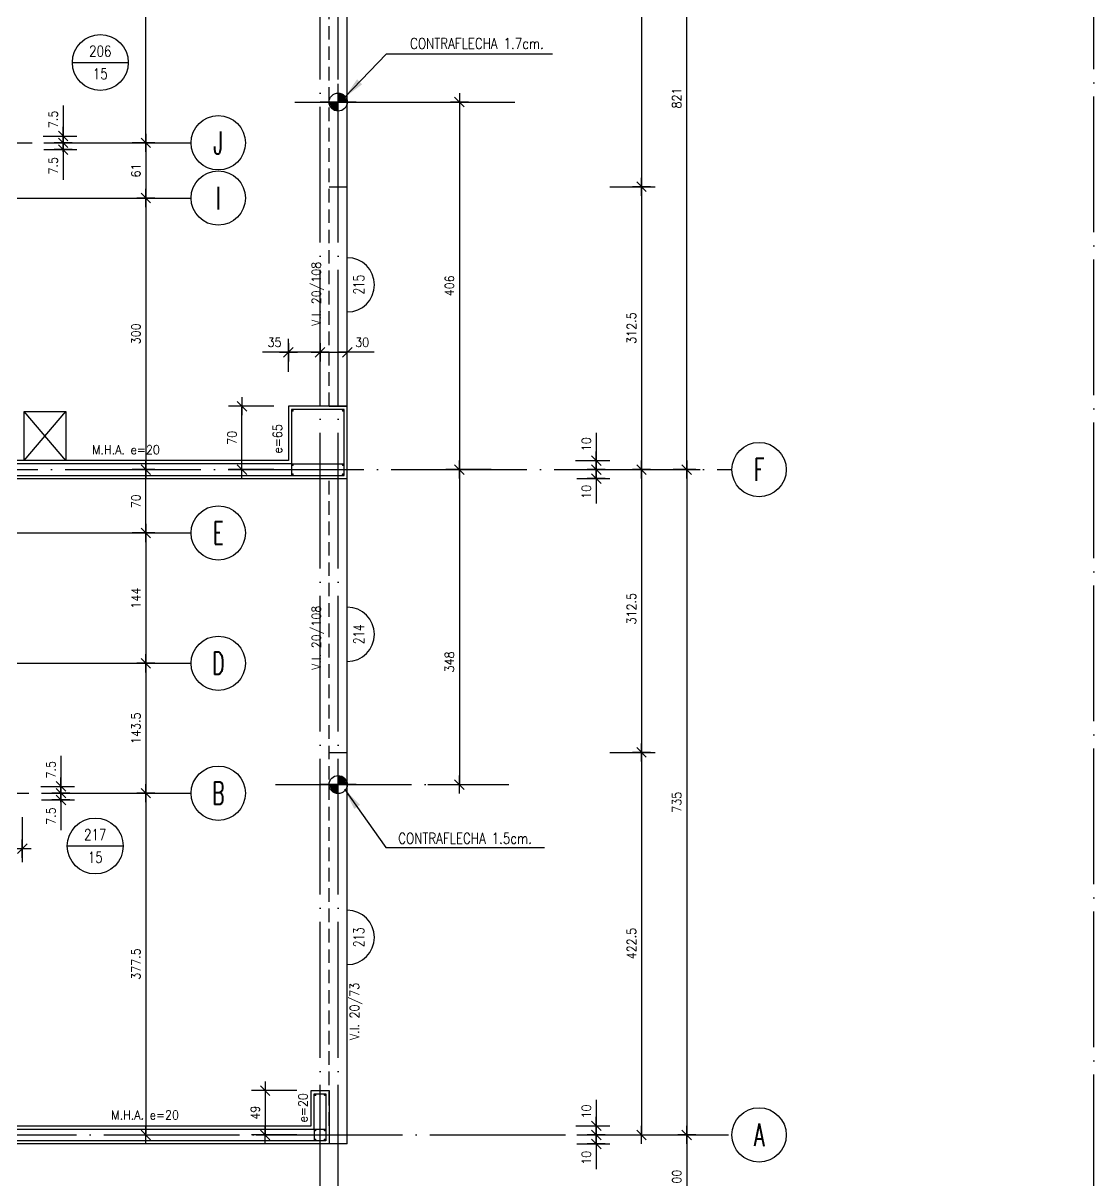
# Model space of a CAD drawing. Extents: x 2771 to 11885, y 4059 to 11529.
# Drawn here: x 6859 to 8042, y 4813 to 6091 of the extents above; entities that cross this region are included whole.
import ezdxf
from ezdxf.enums import TextEntityAlignment as Align

# ---------------------------------------------------------------- set-up
doc = ezdxf.new("R2010")
doc.units = 0
doc.header["$LTSCALE"] = 60
doc.header["$PDMODE"] = 1
doc.linetypes.add('EJES', pattern=[3, 2.5, -0.25, 0, -0.25])
doc.linetypes.add('HIDDEN', pattern=[0.375, 0.25, -0.125])
doc.layers.get('0').update_dxf_attribs({"linetype": 'CONTINUOUS'})
doc.layers.get('DEFPOINTS').update_dxf_attribs({"linetype": 'CONTINUOUS'})
for name, color, linetype in [('COTAS', 3, 'CONTINUOUS'), ('CRUCES', 9, 'CONTINUOUS'), ('EJES', 1, 'EJES'), ('MALLA', 1, 'CONTINUOUS'), ('MUROS', 4, 'CONTINUOUS'), ('SHAFT', 1, 'CONTINUOUS'), ('TEXTO', 3, 'CONTINUOUS'), ('TEXTOS', 2, 'CONTINUOUS'), ('TITULO', 6, 'CONTINUOUS'), ('VIGAS', 2, 'CONTINUOUS')]:
    doc.layers.add(name, color=color, linetype=linetype)
doc.layers.add('CROP', color=8, linetype='EJES', plot=False)
doc.layers.add('RLA-LOSAS', color=3, linetype='CONTINUOUS', lineweight=9)
doc.styles.add('COTAS', font='romans.shx', dxfattribs={"width": 0.9})
doc.styles.add('ROMANS', font='romans.shx', dxfattribs={"width": 0.9, "height": 10})
doc.dimstyles.new('50', dxfattribs={"dimtxt": 10, "dimasz": 1, "dimexe": 15, "dimexo": 0, "dimgap": 6, "dimtad": 1, "dimdec": 8, "dimdsep": 46, "dimtxsty": 'COTAS', "dimblk": '$COTA$', "dimcen": 0.09, "dimdle": 10, "dimclrd": 256, "dimclre": 256, "dimclrt": 2, "dimadec": 0, "dimazin": 0, "dimtfac": 1, "dimtdec": 8, "dimtmove": 0, "dimatfit": 2, "dimfxl": 35, "dimfxlon": 1, "dimtolj": 1, "dimarcsym": 0})
doc.dimstyles.new('50$7', dxfattribs={"dimtxt": 10, "dimasz": 12, "dimexe": 15, "dimexo": 0, "dimgap": 6, "dimtad": 1, "dimdec": 8, "dimdsep": 46, "dimtxsty": 'COTAS', "dimblk": '$COTA$', "dimcen": 0.09, "dimdle": 10, "dimclrd": 256, "dimclre": 256, "dimclrt": 2, "dimadec": 0, "dimazin": 0, "dimtfac": 1, "dimtdec": 8, "dimtmove": 0, "dimatfit": 2, "dimfxl": 35, "dimfxlon": 1, "dimtolj": 1, "dimarcsym": 0})

# ---------------------------------------------------------------- blocks, each defined once
blk = doc.blocks.new('*U7')
at = {"layer": 'CROP'}
blk.add_lwpolyline([(-1974.1, -166.6), (3297, -166.6), (3297, 2997.6), (-1974.1, 2997.6)], close=True, dxfattribs=at)
at = {"color": 2, "style": 'COTAS', "width": 0.9}
blk.add_attdef('ESCALA', (29.5, -27), '', height=12, dxfattribs=at)
at = {"layer": 'TITULO', "color": 7, "style": 'COTAS', "width": 0.9}
blk.add_attdef('TITULO', (25, 20), '', height=35, dxfattribs=at)
at = {"layer": 'TITULO', "color": 2, "style": 'COTAS', "width": 0.9}
blk.add_attdef('NV_LOSAS', text='', height=15, dxfattribs=at).set_placement((434.5, -56), align=Align.RIGHT)
blk.add_attdef('NIVEL', text='', height=15, dxfattribs=at).set_placement((522.8, -50), align=Align.MIDDLE)
blk.add_attdef('SIC', (602, -56), '', height=15, dxfattribs=at)
blk = doc.blocks.new('$EJE$')
at = {"color": 6}
blk.add_circle((0, 0), 30, dxfattribs=at)
at = {"color": 6, "style": 'COTAS', "width": 0.6}
blk.add_attdef('EJE', text='', height=25, dxfattribs=at).set_placement((0, 0), align=Align.MIDDLE)
blk = doc.blocks.new('$COTA$')
at = {"layer": 'COTAS'}
for p, q in [((0, -10), (0, 10)), ((5.303, 5.303), (-5.303, -5.303)), ((10, 0), (-10, 0))]:
    blk.add_line(p, q, dxfattribs=at)
blk = doc.blocks.new('*D17')
at = {"layer": 'COTAS', "lineweight": -2, "transparency": 16777216}
for p, q in [((7592.5, 6418.7), (7607.5, 6418.7)), ((7592.5, 5598.7), (7592.5, 6417.7)), ((7592.5, 5597.7), (7577.5, 5597.7))]:
    blk.add_line(p, q, dxfattribs=at)
at = {"layer": 'DEFPOINTS', "color": 0, "transparency": 16777216}
for p in [(7592.5, 6418.7), (7592.5, 6418.7), (7592.5, 5597.7)]:
    blk.add_point(p, dxfattribs=at)
at = {"layer": 'COTAS', "lineweight": -2, "transparency": 16777216}
for p, rotation in [((7592.5, 6418.7), 90), ((7592.5, 5597.7), 270)]:
    blk.add_blockref('$COTA$', p, dxfattribs=dict(at, rotation=rotation))
at = {"layer": 'COTAS', "color": 2, "transparency": 16777216, "insert": (7581.5, 6008.2), "char_height": 10, "attachment_point": 5, "rotation": 90, "style": 'COTAS'}
blk.add_mtext('\\A1;821', dxfattribs=at)
blk = doc.blocks.new('*D29')
at = {"layer": 'COTAS', "lineweight": -2, "transparency": 16777216}
for p, q in [((7557.5, 4862.7), (7607.5, 4862.7)), ((7592.5, 4861.7), (7592.5, 4763.7)), ((7557.5, 4762.7), (7607.5, 4762.7))]:
    blk.add_line(p, q, dxfattribs=at)
at = {"layer": 'DEFPOINTS', "color": 0, "transparency": 16777216}
for p in [(7511.6, 4862.7), (7511.6, 4762.7), (7592.5, 4762.7)]:
    blk.add_point(p, dxfattribs=at)
at = {"layer": 'COTAS', "lineweight": -2, "transparency": 16777216}
for p, rotation in [((7592.5, 4862.7), 90), ((7592.5, 4762.7), 270)]:
    blk.add_blockref('$COTA$', p, dxfattribs=dict(at, rotation=rotation))
at = {"layer": 'COTAS', "color": 2, "transparency": 16777216, "insert": (7581.5, 4812.7), "char_height": 10, "attachment_point": 5, "rotation": 90, "style": 'COTAS'}
blk.add_mtext('\\A1;100', dxfattribs=at)
blk = doc.blocks.new('*D33')
at = {"layer": 'COTAS', "lineweight": -2, "transparency": 16777216}
for p, q in [((7557.5, 5597.7), (7607.5, 5597.7)), ((7592.5, 5596.7), (7592.5, 4863.7)), ((7557.5, 4862.7), (7607.5, 4862.7))]:
    blk.add_line(p, q, dxfattribs=at)
at = {"layer": 'DEFPOINTS', "color": 0, "transparency": 16777216}
for p in [(7531.3, 5597.7), (7531.3, 4862.7), (7592.5, 4862.7)]:
    blk.add_point(p, dxfattribs=at)
at = {"layer": 'COTAS', "lineweight": -2, "transparency": 16777216}
for p, rotation in [((7592.5, 5597.7), 90), ((7592.5, 4862.7), 270)]:
    blk.add_blockref('$COTA$', p, dxfattribs=dict(at, rotation=rotation))
at = {"layer": 'COTAS', "color": 2, "transparency": 16777216, "insert": (7581.5, 5230.2), "char_height": 10, "attachment_point": 5, "rotation": 90, "style": 'COTAS'}
blk.add_mtext('\\A1;735', dxfattribs=at)
blk = doc.blocks.new('*D40')
at = {"layer": 'COTAS', "lineweight": -2, "transparency": 16777216}
for p, q in [((6642.5, 5213.9), (6642.5, 5163.9)), ((6858.5, 5213.9), (6858.5, 5163.9)), ((6857.5, 5178.9), (6643.5, 5178.9))]:
    blk.add_line(p, q, dxfattribs=at)
at = {"layer": 'DEFPOINTS', "color": 0, "transparency": 16777216}
for p in [(6642.5, 5232.7), (6858.5, 5232.7), (6642.5, 5178.9)]:
    blk.add_point(p, dxfattribs=at)
at = {"layer": 'COTAS', "lineweight": -2, "transparency": 16777216, "rotation": 180}
blk.add_blockref('$COTA$', (6642.5, 5178.9), dxfattribs=at)
at = {"layer": 'COTAS', "lineweight": -2, "transparency": 16777216}
blk.add_blockref('$COTA$', (6858.5, 5178.9), dxfattribs=at)
at = {"layer": 'COTAS', "color": 2, "transparency": 16777216, "insert": (6750.5, 5189.9), "char_height": 10, "attachment_point": 5, "style": 'COTAS'}
blk.add_mtext('\\A1;216', dxfattribs=at)
blk = doc.blocks.new('*D74')
at = {"layer": 'COTAS', "lineweight": -2, "transparency": 16777216}
for p, q in [((6794.5, 4542.7), (6794.5, 4492.7)), ((7187.5, 4542.7), (7187.5, 4492.7)), ((6795.5, 4507.7), (7186.5, 4507.7))]:
    blk.add_line(p, q, dxfattribs=at)
at = {"layer": 'DEFPOINTS', "color": 0, "transparency": 16777216}
for p in [(6794.5, 4852.7), (7187.5, 4852.7), (7187.5, 4507.7)]:
    blk.add_point(p, dxfattribs=at)
at = {"layer": 'COTAS', "lineweight": -2, "transparency": 16777216, "rotation": 180}
blk.add_blockref('$COTA$', (6794.5, 4507.7), dxfattribs=at)
at = {"layer": 'COTAS', "lineweight": -2, "transparency": 16777216}
blk.add_blockref('$COTA$', (7187.5, 4507.7), dxfattribs=at)
at = {"layer": 'COTAS', "color": 2, "transparency": 16777216, "insert": (6991, 4518.7), "char_height": 10, "attachment_point": 5, "style": 'COTAS'}
blk.add_mtext('\\A1;393', dxfattribs=at)
blk = doc.blocks.new('*D77')
at = {"layer": 'COTAS', "lineweight": -2, "transparency": 16777216}
for p, q in [((7161.8, 4911.7), (7111.8, 4911.7)), ((7126.8, 4910.7), (7126.8, 4863.7)), ((7161.8, 4862.7), (7111.8, 4862.7))]:
    blk.add_line(p, q, dxfattribs=at)
at = {"layer": 'DEFPOINTS', "color": 0, "transparency": 16777216}
for p in [(7187.5, 4911.7), (7126.8, 4862.7), (7187.5, 4862.7)]:
    blk.add_point(p, dxfattribs=at)
at = {"layer": 'COTAS', "lineweight": -2, "transparency": 16777216}
for p, rotation in [((7126.8, 4911.7), 90), ((7126.8, 4862.7), 270)]:
    blk.add_blockref('$COTA$', p, dxfattribs=dict(at, rotation=rotation))
at = {"layer": 'COTAS', "color": 2, "transparency": 16777216, "insert": (7115.8, 4887.2), "char_height": 10, "attachment_point": 5, "rotation": 90, "style": 'COTAS'}
blk.add_mtext('\\A1;49', dxfattribs=at)
blk = doc.blocks.new('*D79')
at = {"layer": 'COTAS', "lineweight": -2, "transparency": 16777216}
for p, q in [((7507.5, 6418.7), (7557.5, 6418.7)), ((7542.5, 6417.7), (7542.5, 5911.2)), ((7507.5, 5910.2), (7557.5, 5910.2))]:
    blk.add_line(p, q, dxfattribs=at)
at = {"layer": 'DEFPOINTS', "color": 0, "transparency": 16777216}
for p in [(7347.5, 6418.7), (7347.5, 5910.2), (7542.5, 5910.2)]:
    blk.add_point(p, dxfattribs=at)
at = {"layer": 'COTAS', "lineweight": -2, "transparency": 16777216}
for p, rotation in [((7542.5, 6418.7), 90), ((7542.5, 5910.2), 270)]:
    blk.add_blockref('$COTA$', p, dxfattribs=dict(at, rotation=rotation))
at = {"layer": 'COTAS', "color": 2, "transparency": 16777216, "insert": (7531.5, 6164.5), "char_height": 10, "attachment_point": 5, "rotation": 90, "style": 'COTAS'}
blk.add_mtext('\\A1;508.5', dxfattribs=at)
blk = doc.blocks.new('*D80')
at = {"layer": 'COTAS', "lineweight": -2, "transparency": 16777216}
for p, q in [((7507.5, 5910.2), (7557.5, 5910.2)), ((7542.5, 5909.2), (7542.5, 5598.7)), ((7507.5, 5597.7), (7557.5, 5597.7))]:
    blk.add_line(p, q, dxfattribs=at)
at = {"layer": 'DEFPOINTS', "color": 0, "transparency": 16777216}
for p in [(7347.5, 5910.2), (7337.5, 5597.7), (7542.5, 5597.7)]:
    blk.add_point(p, dxfattribs=at)
at = {"layer": 'COTAS', "lineweight": -2, "transparency": 16777216}
for p, rotation in [((7542.5, 5910.2), 90), ((7542.5, 5597.7), 270)]:
    blk.add_blockref('$COTA$', p, dxfattribs=dict(at, rotation=rotation))
at = {"layer": 'COTAS', "color": 2, "transparency": 16777216, "insert": (7531.5, 5754), "char_height": 10, "attachment_point": 5, "rotation": 90, "style": 'COTAS'}
blk.add_mtext('\\A1;312.5', dxfattribs=at)
blk = doc.blocks.new('*D81')
at = {"layer": 'COTAS', "lineweight": -2, "transparency": 16777216}
for p, q in [((7507.5, 5597.7), (7557.5, 5597.7)), ((7542.5, 5596.7), (7542.5, 5286.2)), ((7507.5, 5285.2), (7557.5, 5285.2))]:
    blk.add_line(p, q, dxfattribs=at)
at = {"layer": 'DEFPOINTS', "color": 0, "transparency": 16777216}
for p in [(7337.5, 5597.7), (7337.5, 5285.2), (7542.5, 5285.2)]:
    blk.add_point(p, dxfattribs=at)
at = {"layer": 'COTAS', "lineweight": -2, "transparency": 16777216}
for p, rotation in [((7542.5, 5597.7), 90), ((7542.5, 5285.2), 270)]:
    blk.add_blockref('$COTA$', p, dxfattribs=dict(at, rotation=rotation))
at = {"layer": 'COTAS', "color": 2, "transparency": 16777216, "insert": (7531.5, 5444), "char_height": 10, "attachment_point": 5, "rotation": 90, "style": 'COTAS'}
blk.add_mtext('\\A1;312.5', dxfattribs=at)
blk = doc.blocks.new('*D82')
at = {"layer": 'COTAS', "lineweight": -2, "transparency": 16777216}
for p, q in [((7507.5, 5285.2), (7557.5, 5285.2)), ((7542.5, 5284.2), (7542.5, 4863.7)), ((7507.5, 4862.7), (7557.5, 4862.7))]:
    blk.add_line(p, q, dxfattribs=at)
at = {"layer": 'DEFPOINTS', "color": 0, "transparency": 16777216}
for p in [(7337.5, 5285.2), (7337.5, 4862.7), (7542.5, 4862.7)]:
    blk.add_point(p, dxfattribs=at)
at = {"layer": 'COTAS', "lineweight": -2, "transparency": 16777216}
for p, rotation in [((7542.5, 5285.2), 90), ((7542.5, 4862.7), 270)]:
    blk.add_blockref('$COTA$', p, dxfattribs=dict(at, rotation=rotation))
at = {"layer": 'COTAS', "color": 2, "transparency": 16777216, "insert": (7531.5, 5074), "char_height": 10, "attachment_point": 5, "rotation": 90, "style": 'COTAS'}
blk.add_mtext('\\A1;422.5', dxfattribs=at)
blk = doc.blocks.new('*D114')
at = {"layer": 'COTAS', "lineweight": -2, "transparency": 16777216}
for p, q in [((6882.2, 5958.7), (6918.7, 5958.7)), ((6903.7, 5959.7), (6903.7, 5960.7)), ((6903.7, 5958.7), (6903.7, 5951.2)), ((6882.2, 5951.2), (6918.7, 5951.2)), ((6903.7, 5950.2), (6903.7, 5918))]:
    blk.add_line(p, q, dxfattribs=at)
at = {"layer": 'DEFPOINTS', "color": 0, "transparency": 16777216}
for p in [(6882.2, 5958.7), (6903.7, 5958.7), (6882.2, 5951.2)]:
    blk.add_point(p, dxfattribs=at)
at = {"layer": 'COTAS', "lineweight": -2, "transparency": 16777216}
for p, rotation in [((6903.7, 5958.7), 270), ((6903.7, 5951.2), 90)]:
    blk.add_blockref('$COTA$', p, dxfattribs=dict(at, rotation=rotation))
at = {"layer": 'COTAS', "color": 2, "transparency": 16777216, "insert": (6892.7, 5933.4), "char_height": 10, "attachment_point": 5, "rotation": 90, "style": 'COTAS'}
blk.add_mtext('\\A1;7.5', dxfattribs=at)
blk = doc.blocks.new('*D115')
at = {"layer": 'COTAS', "lineweight": -2, "transparency": 16777216}
for p, q in [((6903.7, 6000), (6903.7, 5966.2)), ((6903.7, 5967.2), (6903.7, 5968.2)), ((6881.4, 5966.2), (6918.7, 5966.2)), ((6882.2, 5958.7), (6918.7, 5958.7)), ((6903.7, 5958.7), (6903.7, 5966.2)), ((6903.7, 5958.7), (6903.7, 5966.2)), ((6903.7, 5957.7), (6903.7, 5956.7))]:
    blk.add_line(p, q, dxfattribs=at)
at = {"layer": 'DEFPOINTS', "color": 0, "transparency": 16777216}
for p in [(6881.4, 5966.2), (6882.2, 5958.7), (6903.7, 5966.2)]:
    blk.add_point(p, dxfattribs=at)
at = {"layer": 'COTAS', "lineweight": -2, "transparency": 16777216}
for p, rotation in [((6903.7, 5966.2), 270), ((6903.7, 5958.7), 90)]:
    blk.add_blockref('$COTA$', p, dxfattribs=dict(at, rotation=rotation))
at = {"layer": 'COTAS', "color": 2, "transparency": 16777216, "insert": (6892.7, 5984.6), "char_height": 10, "attachment_point": 5, "rotation": 90, "style": 'COTAS'}
blk.add_mtext('\\A1;7.5', dxfattribs=at)
blk = doc.blocks.new('*D118')
at = {"layer": 'COTAS', "lineweight": -2, "transparency": 16777216}
for p, q in [((6879.7, 5240.2), (6916.2, 5240.2)), ((6901.2, 5241.2), (6901.2, 5242.2)), ((6901.2, 5240.2), (6901.2, 5232.7)), ((6879.7, 5232.7), (6916.2, 5232.7)), ((6901.2, 5231.7), (6901.2, 5199.5))]:
    blk.add_line(p, q, dxfattribs=at)
at = {"layer": 'DEFPOINTS', "color": 0, "transparency": 16777216}
for p in [(6879.7, 5240.2), (6901.2, 5240.2), (6879.7, 5232.7)]:
    blk.add_point(p, dxfattribs=at)
at = {"layer": 'COTAS', "lineweight": -2, "transparency": 16777216}
for p, rotation in [((6901.2, 5240.2), 270), ((6901.2, 5232.7), 90)]:
    blk.add_blockref('$COTA$', p, dxfattribs=dict(at, rotation=rotation))
at = {"layer": 'COTAS', "color": 2, "transparency": 16777216, "insert": (6890.2, 5214.9), "char_height": 10, "attachment_point": 5, "rotation": 90, "style": 'COTAS'}
blk.add_mtext('\\A1;7.5', dxfattribs=at)
blk = doc.blocks.new('*D119')
at = {"layer": 'COTAS', "lineweight": -2, "transparency": 16777216}
for p, q in [((6901.2, 5281.5), (6901.2, 5247.7)), ((6878.9, 5247.7), (6916.2, 5247.7)), ((6879.7, 5240.2), (6916.2, 5240.2)), ((6901.2, 5248.7), (6901.2, 5249.7)), ((6901.2, 5240.2), (6901.2, 5247.7)), ((6901.2, 5240.2), (6901.2, 5247.7)), ((6901.2, 5239.2), (6901.2, 5238.2))]:
    blk.add_line(p, q, dxfattribs=at)
at = {"layer": 'DEFPOINTS', "color": 0, "transparency": 16777216}
for p in [(6878.9, 5247.7), (6879.7, 5240.2), (6901.2, 5247.7)]:
    blk.add_point(p, dxfattribs=at)
at = {"layer": 'COTAS', "lineweight": -2, "transparency": 16777216}
for p, rotation in [((6901.2, 5247.7), 270), ((6901.2, 5240.2), 90)]:
    blk.add_blockref('$COTA$', p, dxfattribs=dict(at, rotation=rotation))
at = {"layer": 'COTAS', "color": 2, "transparency": 16777216, "insert": (6890.2, 5266.1), "char_height": 10, "attachment_point": 5, "rotation": 90, "style": 'COTAS'}
blk.add_mtext('\\A1;7.5', dxfattribs=at)
blk = doc.blocks.new('*D128')
at = {"layer": 'COTAS', "lineweight": -2, "transparency": 16777216}
for p, q in [((7471, 5597.7), (7507.5, 5597.7)), ((7492.5, 5598.7), (7492.5, 5599.7)), ((7492.5, 5597.7), (7492.5, 5587.7)), ((7471, 5587.7), (7507.5, 5587.7)), ((7492.5, 5586.7), (7492.5, 5560.4))]:
    blk.add_line(p, q, dxfattribs=at)
at = {"layer": 'DEFPOINTS', "color": 0, "transparency": 16777216}
for p in [(7471, 5597.7), (7492.5, 5597.7), (7471, 5587.7)]:
    blk.add_point(p, dxfattribs=at)
at = {"layer": 'COTAS', "lineweight": -2, "transparency": 16777216}
for p, rotation in [((7492.5, 5597.7), 270), ((7492.5, 5587.7), 90)]:
    blk.add_blockref('$COTA$', p, dxfattribs=dict(at, rotation=rotation))
at = {"layer": 'COTAS', "color": 2, "transparency": 16777216, "insert": (7481.5, 5573.1), "char_height": 10, "attachment_point": 5, "rotation": 90, "style": 'COTAS'}
blk.add_mtext('\\A1;10', dxfattribs=at)
blk = doc.blocks.new('*D129')
at = {"layer": 'COTAS', "lineweight": -2, "transparency": 16777216}
for p, q in [((7492.5, 5638.4), (7492.5, 5607.7)), ((7469.6, 5607.7), (7507.5, 5607.7)), ((7471, 5597.7), (7507.5, 5597.7)), ((7492.5, 5608.7), (7492.5, 5609.7)), ((7492.5, 5597.7), (7492.5, 5607.7)), ((7492.5, 5597.7), (7492.5, 5607.7)), ((7492.5, 5596.7), (7492.5, 5595.7))]:
    blk.add_line(p, q, dxfattribs=at)
at = {"layer": 'DEFPOINTS', "color": 0, "transparency": 16777216}
for p in [(7469.6, 5607.7), (7471, 5597.7), (7492.5, 5607.7)]:
    blk.add_point(p, dxfattribs=at)
at = {"layer": 'COTAS', "lineweight": -2, "transparency": 16777216}
for p, rotation in [((7492.5, 5607.7), 270), ((7492.5, 5597.7), 90)]:
    blk.add_blockref('$COTA$', p, dxfattribs=dict(at, rotation=rotation))
at = {"layer": 'COTAS', "color": 2, "transparency": 16777216, "insert": (7481.5, 5625.7), "char_height": 10, "attachment_point": 5, "rotation": 90, "style": 'COTAS'}
blk.add_mtext('\\A1;10', dxfattribs=at)
blk = doc.blocks.new('*D130')
at = {"layer": 'COTAS', "lineweight": -2, "transparency": 16777216}
for p, q in [((7471, 4862.7), (7507.5, 4862.7)), ((7492.5, 4863.7), (7492.5, 4864.7)), ((7492.5, 4862.7), (7492.5, 4852.7)), ((7471, 4852.7), (7507.5, 4852.7)), ((7492.5, 4851.7), (7492.5, 4824.8))]:
    blk.add_line(p, q, dxfattribs=at)
at = {"layer": 'DEFPOINTS', "color": 0, "transparency": 16777216}
for p in [(7471, 4862.7), (7492.5, 4862.7), (7471, 4852.7)]:
    blk.add_point(p, dxfattribs=at)
at = {"layer": 'COTAS', "lineweight": -2, "transparency": 16777216}
for p, rotation in [((7492.5, 4862.7), 270), ((7492.5, 4852.7), 90)]:
    blk.add_blockref('$COTA$', p, dxfattribs=dict(at, rotation=rotation))
at = {"layer": 'COTAS', "color": 2, "transparency": 16777216, "insert": (7481.5, 4837.4), "char_height": 10, "attachment_point": 5, "rotation": 90, "style": 'COTAS'}
blk.add_mtext('\\A1;10', dxfattribs=at)
blk = doc.blocks.new('*D131')
at = {"layer": 'COTAS', "lineweight": -2, "transparency": 16777216}
for p, q in [((7492.5, 4901.3), (7492.5, 4872.7)), ((7469.9, 4872.7), (7507.5, 4872.7)), ((7492.5, 4873.7), (7492.5, 4874.7)), ((7492.5, 4862.7), (7492.5, 4872.7)), ((7492.5, 4862.7), (7492.5, 4872.7)), ((7471, 4862.7), (7507.5, 4862.7)), ((7492.5, 4861.7), (7492.5, 4860.7))]:
    blk.add_line(p, q, dxfattribs=at)
at = {"layer": 'DEFPOINTS', "color": 0, "transparency": 16777216}
for p in [(7469.9, 4872.7), (7492.5, 4872.7), (7471, 4862.7)]:
    blk.add_point(p, dxfattribs=at)
at = {"layer": 'COTAS', "lineweight": -2, "transparency": 16777216}
for p, rotation in [((7492.5, 4872.7), 270), ((7492.5, 4862.7), 90)]:
    blk.add_blockref('$COTA$', p, dxfattribs=dict(at, rotation=rotation))
at = {"layer": 'COTAS', "color": 2, "transparency": 16777216, "insert": (7481.5, 4888.6), "char_height": 10, "attachment_point": 5, "rotation": 90, "style": 'COTAS'}
blk.add_mtext('\\A1;10', dxfattribs=at)
blk = doc.blocks.new('*D183')
at = {"layer": 'COTAS', "lineweight": -2, "transparency": 16777216}
for p, q in [((6995, 5597.7), (6980, 5597.7)), ((6995, 5528.7), (6995, 5596.7)), ((6995, 5527.7), (6980, 5527.7))]:
    blk.add_line(p, q, dxfattribs=at)
at = {"layer": 'DEFPOINTS', "color": 0, "transparency": 16777216}
for p in [(6995, 5597.7), (6995, 5597.7), (6995, 5527.7)]:
    blk.add_point(p, dxfattribs=at)
at = {"layer": 'COTAS', "lineweight": -2, "transparency": 16777216}
for p, rotation in [((6995, 5597.7), 90), ((6995, 5527.7), 270)]:
    blk.add_blockref('$COTA$', p, dxfattribs=dict(at, rotation=rotation))
at = {"layer": 'COTAS', "color": 2, "transparency": 16777216, "insert": (6984, 5562.7), "char_height": 10, "attachment_point": 5, "rotation": 90, "style": 'COTAS'}
blk.add_mtext('\\A1;70', dxfattribs=at)
blk = doc.blocks.new('*D184')
at = {"layer": 'COTAS', "lineweight": -2, "transparency": 16777216}
for p, q in [((6995, 6418.7), (7010, 6418.7)), ((6995, 5959.7), (6995, 6417.7)), ((6995, 5958.7), (6980, 5958.7))]:
    blk.add_line(p, q, dxfattribs=at)
at = {"layer": 'DEFPOINTS', "color": 0, "transparency": 16777216}
for p in [(6995, 6418.7), (6995, 6418.7), (6995, 5958.7)]:
    blk.add_point(p, dxfattribs=at)
at = {"layer": 'COTAS', "lineweight": -2, "transparency": 16777216}
for p, rotation in [((6995, 6418.7), 90), ((6995, 5958.7), 270)]:
    blk.add_blockref('$COTA$', p, dxfattribs=dict(at, rotation=rotation))
at = {"layer": 'COTAS', "color": 2, "transparency": 16777216, "insert": (6984, 6188.7), "char_height": 10, "attachment_point": 5, "rotation": 90, "style": 'COTAS'}
blk.add_mtext('\\A1;460', dxfattribs=at)
blk = doc.blocks.new('*D185')
at = {"layer": 'COTAS', "lineweight": -2, "transparency": 16777216}
for p, q in [((6967.4, 5958.7), (7010, 5958.7)), ((6995, 5957.7), (6995, 5898.7)), ((6967.4, 5897.7), (7010, 5897.7))]:
    blk.add_line(p, q, dxfattribs=at)
at = {"layer": 'DEFPOINTS', "color": 0, "transparency": 16777216}
for p in [(6967.4, 5958.7), (6967.4, 5897.7), (6995, 5897.7)]:
    blk.add_point(p, dxfattribs=at)
at = {"layer": 'COTAS', "lineweight": -2, "transparency": 16777216}
for p, rotation in [((6995, 5958.7), 90), ((6995, 5897.7), 270)]:
    blk.add_blockref('$COTA$', p, dxfattribs=dict(at, rotation=rotation))
at = {"layer": 'COTAS', "color": 2, "transparency": 16777216, "insert": (6984, 5928.2), "char_height": 10, "attachment_point": 5, "rotation": 90, "style": 'COTAS'}
blk.add_mtext('\\A1;61', dxfattribs=at)
blk = doc.blocks.new('*D186')
at = {"layer": 'COTAS', "lineweight": -2, "transparency": 16777216}
for p, q in [((6967.4, 5897.7), (7010, 5897.7)), ((6995, 5896.7), (6995, 5598.7)), ((6960, 5597.7), (7010, 5597.7))]:
    blk.add_line(p, q, dxfattribs=at)
at = {"layer": 'DEFPOINTS', "color": 0, "transparency": 16777216}
for p in [(6967.4, 5897.7), (6933.8, 5597.7), (6995, 5597.7)]:
    blk.add_point(p, dxfattribs=at)
at = {"layer": 'COTAS', "lineweight": -2, "transparency": 16777216}
for p, rotation in [((6995, 5897.7), 90), ((6995, 5597.7), 270)]:
    blk.add_blockref('$COTA$', p, dxfattribs=dict(at, rotation=rotation))
at = {"layer": 'COTAS', "color": 2, "transparency": 16777216, "insert": (6984, 5747.7), "char_height": 10, "attachment_point": 5, "rotation": 90, "style": 'COTAS'}
blk.add_mtext('\\A1;300', dxfattribs=at)
blk = doc.blocks.new('*D187')
at = {"layer": 'COTAS', "lineweight": -2, "transparency": 16777216}
for p, q in [((6960, 5527.7), (7010, 5527.7)), ((6995, 5526.7), (6995, 5384.7)), ((6960, 5383.7), (7010, 5383.7))]:
    blk.add_line(p, q, dxfattribs=at)
at = {"layer": 'DEFPOINTS', "color": 0, "transparency": 16777216}
for p in [(6933.8, 5527.7), (6933.8, 5383.7), (6995, 5383.7)]:
    blk.add_point(p, dxfattribs=at)
at = {"layer": 'COTAS', "lineweight": -2, "transparency": 16777216}
for p, rotation in [((6995, 5527.7), 90), ((6995, 5383.7), 270)]:
    blk.add_blockref('$COTA$', p, dxfattribs=dict(at, rotation=rotation))
at = {"layer": 'COTAS', "color": 2, "transparency": 16777216, "insert": (6984, 5455.7), "char_height": 10, "attachment_point": 5, "rotation": 90, "style": 'COTAS'}
blk.add_mtext('\\A1;144', dxfattribs=at)
blk = doc.blocks.new('*D188')
at = {"layer": 'COTAS', "lineweight": -2, "transparency": 16777216}
for p, q in [((6960, 5383.7), (7010, 5383.7)), ((6995, 5382.7), (6995, 5241.2)), ((6960, 5240.2), (7010, 5240.2))]:
    blk.add_line(p, q, dxfattribs=at)
at = {"layer": 'DEFPOINTS', "color": 0, "transparency": 16777216}
for p in [(6933.8, 5383.7), (6933.8, 5240.2), (6995, 5240.2)]:
    blk.add_point(p, dxfattribs=at)
at = {"layer": 'COTAS', "lineweight": -2, "transparency": 16777216}
for p, rotation in [((6995, 5383.7), 90), ((6995, 5240.2), 270)]:
    blk.add_blockref('$COTA$', p, dxfattribs=dict(at, rotation=rotation))
at = {"layer": 'COTAS', "color": 2, "transparency": 16777216, "insert": (6984, 5312), "char_height": 10, "attachment_point": 5, "rotation": 90, "style": 'COTAS'}
blk.add_mtext('\\A1;143.5', dxfattribs=at)
blk = doc.blocks.new('*D189')
at = {"layer": 'COTAS', "lineweight": -2, "transparency": 16777216}
for p, q in [((6960, 5240.2), (7010, 5240.2)), ((6995, 5239.2), (6995, 4863.7)), ((6960, 4862.7), (7010, 4862.7))]:
    blk.add_line(p, q, dxfattribs=at)
at = {"layer": 'DEFPOINTS', "color": 0, "transparency": 16777216}
for p in [(6933.8, 5240.2), (6933.8, 4862.7), (6995, 4862.7)]:
    blk.add_point(p, dxfattribs=at)
at = {"layer": 'COTAS', "lineweight": -2, "transparency": 16777216}
for p, rotation in [((6995, 5240.2), 90), ((6995, 4862.7), 270)]:
    blk.add_blockref('$COTA$', p, dxfattribs=dict(at, rotation=rotation))
at = {"layer": 'COTAS', "color": 2, "transparency": 16777216, "insert": (6984, 5051.5), "char_height": 10, "attachment_point": 5, "rotation": 90, "style": 'COTAS'}
blk.add_mtext('\\A1;377.5', dxfattribs=at)
blk = doc.blocks.new('LOSA')
at = {"color": 6, "linetype": 'Continuous'}
blk.add_line((-30.9, 0), (30.9, 0), dxfattribs=at)
at = {"color": 3, "linetype": 'Continuous'}
blk.add_circle((0, 0), 30.9, dxfattribs=at)
at = {"color": 2, "style": 'COTAS', "width": 0.8}
for tag, p in [('NUMERO', (0, 12.5)), ('E', (0, -12.5))]:
    blk.add_attdef(tag, text='', height=12, dxfattribs=at).set_placement(p, align=Align.MIDDLE)
at = {"layer": 'RLA-LOSAS', "style": 'COTAS', "flags": 1}
blk.add_attdef('DIRVER', text='', height=8.09, rotation=90, dxfattribs=at).set_placement((-30.5, 40), align=Align.MIDDLE)
at = {"layer": 'RLA-LOSAS', "linetype": 'ByBlock', "style": 'COTAS', "flags": 1}
blk.add_attdef('CUAVER', text='', height=8.09, rotation=90, dxfattribs=at).set_placement((-49.7, -4.9), align=Align.MIDDLE)
at = {"layer": 'RLA-LOSAS', "style": 'COTAS', "flags": 1}
blk.add_attdef('DIRHOR', text='', height=8.09, dxfattribs=at).set_placement((37.9, -29.3), align=Align.MIDDLE)
at = {"layer": 'RLA-LOSAS', "linetype": 'ByBlock', "style": 'COTAS', "flags": 1}
blk.add_attdef('CUAHOR', text='', height=8.09, dxfattribs=at).set_placement((-9.4, -47.7), align=Align.MIDDLE)
at = {"layer": 'RLA-LOSAS', "style": 'COTAS', "width": 0.7, "flags": 1}
blk.add_attdef('CONTRAFLECHA', text='', height=10, dxfattribs=at).set_placement((0, -67.5), align=Align.MIDDLE)
blk = doc.blocks.new('*D244')
at = {"layer": 'COTAS', "lineweight": -2, "transparency": 16777216}
for p, q in [((7152.5, 5705.8), (7152.5, 5742.3)), ((7187.5, 5705.8), (7187.5, 5742.3)), ((7152.5, 5727.3), (7123.9, 5727.3)), ((7186.5, 5727.3), (7153.5, 5727.3))]:
    blk.add_line(p, q, dxfattribs=at)
at = {"layer": 'DEFPOINTS', "color": 0, "transparency": 16777216}
for p in [(7187.5, 5727.3), (7152.5, 5705.8), (7187.5, 5705.8)]:
    blk.add_point(p, dxfattribs=at)
at = {"layer": 'COTAS', "lineweight": -2, "transparency": 16777216, "rotation": 180}
blk.add_blockref('$COTA$', (7152.5, 5727.3), dxfattribs=at)
at = {"layer": 'COTAS', "lineweight": -2, "transparency": 16777216}
blk.add_blockref('$COTA$', (7187.5, 5727.3), dxfattribs=at)
at = {"layer": 'COTAS', "color": 2, "transparency": 16777216, "insert": (7137.2, 5738.3), "char_height": 10, "attachment_point": 5, "style": 'COTAS'}
blk.add_mtext('\\A1;35', dxfattribs=at)
blk = doc.blocks.new('*D245')
at = {"layer": 'COTAS', "lineweight": -2, "transparency": 16777216}
for p, q in [((7187.5, 5705.8), (7187.5, 5742.3)), ((7217.5, 5704.7), (7217.5, 5742.3)), ((7188.5, 5727.3), (7216.5, 5727.3)), ((7247.3, 5727.3), (7217.5, 5727.3))]:
    blk.add_line(p, q, dxfattribs=at)
at = {"layer": 'DEFPOINTS', "color": 0, "transparency": 16777216}
for p in [(7217.5, 5727.3), (7187.5, 5705.8), (7217.5, 5704.7)]:
    blk.add_point(p, dxfattribs=at)
at = {"layer": 'COTAS', "lineweight": -2, "transparency": 16777216, "rotation": 180}
blk.add_blockref('$COTA$', (7187.5, 5727.3), dxfattribs=at)
at = {"layer": 'COTAS', "lineweight": -2, "transparency": 16777216}
blk.add_blockref('$COTA$', (7217.5, 5727.3), dxfattribs=at)
at = {"layer": 'COTAS', "color": 2, "transparency": 16777216, "insert": (7234, 5738.3), "char_height": 10, "attachment_point": 5, "style": 'COTAS'}
blk.add_mtext('\\A1;30', dxfattribs=at)
blk = doc.blocks.new('*D246')
at = {"layer": 'COTAS', "lineweight": -2, "transparency": 16777216}
for p, q in [((7136.2, 5667.7), (7086.2, 5667.7)), ((7101.2, 5598.7), (7101.2, 5666.7)), ((7136.2, 5597.7), (7086.2, 5597.7))]:
    blk.add_line(p, q, dxfattribs=at)
at = {"layer": 'DEFPOINTS', "color": 0, "transparency": 16777216}
for p in [(7101.2, 5667.7), (7168.4, 5667.7), (7168.4, 5597.7)]:
    blk.add_point(p, dxfattribs=at)
at = {"layer": 'COTAS', "lineweight": -2, "transparency": 16777216}
for p, rotation in [((7101.2, 5667.7), 90), ((7101.2, 5597.7), 270)]:
    blk.add_blockref('$COTA$', p, dxfattribs=dict(at, rotation=rotation))
at = {"layer": 'COTAS', "color": 2, "transparency": 16777216, "insert": (7090.2, 5632.7), "char_height": 10, "attachment_point": 5, "rotation": 90, "style": 'COTAS'}
blk.add_mtext('\\A1;70', dxfattribs=at)
blk = doc.blocks.new('$VIGA$')
at = {"color": 2}
blk.add_arc((0, 0), 30, 180, 0, dxfattribs=at)
at = {"color": 3, "style": 'COTAS', "width": 0.7}
blk.add_attdef('NUMERO', text='', height=12, rotation=360, dxfattribs=at).set_placement((0.1, -12.8), align=Align.MIDDLE)
blk = doc.blocks.new('*U250')
at = {"layer": 'TEXTO', "linetype": 'Continuous'}
for points in [[(-0.1, 0), (0, 0), (-0.071, 0.071)], [(0, 0.1), (-0.071, 0.071), (0, 0)], [(0.1, 0), (0, 0), (0.071, -0.071)], [(0, -0.1), (0.071, -0.071), (0, 0)]]:
    blk.add_solid(points, dxfattribs=at)
blk = doc.blocks.new('PUNTO')
at = {"layer": 'TEXTO', "color": 3, "linetype": 'Continuous'}
for p, q in [((0, -0.2), (0, 0.2)), ((-0.2, 0), (0.2, 0))]:
    blk.add_line(p, q, dxfattribs=at)
blk.add_circle((0, 0), 0.1, dxfattribs=at)
blk.add_blockref('*U250', (0, 0), dxfattribs=at)
blk = doc.blocks.new('*D251')
at = {"layer": 'COTAS', "lineweight": -2, "transparency": 16777216}
for p, q in [((7306.4, 6003.7), (7356.4, 6003.7)), ((7341.4, 6002.7), (7341.4, 5598.7)), ((7376.4, 5597.7), (7326.4, 5597.7))]:
    blk.add_line(p, q, dxfattribs=at)
at = {"layer": 'DEFPOINTS', "color": 0, "transparency": 16777216}
for p in [(7290.5, 6003.7), (7341.4, 5597.7), (7460.2, 5597.7)]:
    blk.add_point(p, dxfattribs=at)
at = {"layer": 'COTAS', "lineweight": -2, "transparency": 16777216}
for p, rotation in [((7341.4, 6003.7), 90), ((7341.4, 5597.7), 270)]:
    blk.add_blockref('$COTA$', p, dxfattribs=dict(at, rotation=rotation))
at = {"layer": 'COTAS', "color": 2, "transparency": 16777216, "insert": (7330.4, 5800.7), "char_height": 10, "attachment_point": 5, "rotation": 90, "style": 'COTAS'}
blk.add_mtext('\\A1;406', dxfattribs=at)
blk = doc.blocks.new('*D252')
at = {"layer": 'COTAS', "lineweight": -2, "transparency": 16777216}
for p, q in [((7376.4, 5597.7), (7326.4, 5597.7)), ((7341.4, 5596.7), (7341.4, 5250.7)), ((7306.4, 5249.7), (7356.4, 5249.7))]:
    blk.add_line(p, q, dxfattribs=at)
at = {"layer": 'DEFPOINTS', "color": 0, "transparency": 16777216}
for p in [(7405.5, 5597.7), (7268.8, 5249.7), (7341.4, 5249.7)]:
    blk.add_point(p, dxfattribs=at)
at = {"layer": 'COTAS', "lineweight": -2, "transparency": 16777216}
for p, rotation in [((7341.4, 5597.7), 90), ((7341.4, 5249.7), 270)]:
    blk.add_blockref('$COTA$', p, dxfattribs=dict(at, rotation=rotation))
at = {"layer": 'COTAS', "color": 2, "transparency": 16777216, "insert": (7330.4, 5385.2), "char_height": 10, "attachment_point": 5, "rotation": 90, "style": 'COTAS'}
blk.add_mtext('\\A1;348', dxfattribs=at)

msp = doc.modelspace()

# ---------------------------------------------------------------- linework, layer by layer
at = {"layer": 'CRUCES'}
for p, q in [((6860.45585631, 5607.70691493), (6906.45585631, 5661.70691493)), ((6906.45585631, 5607.70691493), (6860.45585631, 5661.70691493))]:
    msp.add_line(p, q, dxfattribs=at)
at = {"layer": 'EJES'}
for points in [[(7187.45585631, 4407.70691493), (7187.45585631, 6873.70691493)], [(7207.45585631, 4407.70691493), (7207.45585631, 6873.70691493)], [(7159.71730645, 6003.70691493), (7402.74786226, 6003.70691493)], [(6539.41435173, 5958.70691493), (7044.95585631, 5958.70691493)], [(3946.45585631, 5897.70691493), (7044.95585631, 5897.70691493)], [(6545.54844281, 5597.70691493), (7642.45585631, 5597.70691493)], [(3946.45585631, 5527.70691493), (7044.95585631, 5527.70691493)], [(3946.45585631, 5383.70691493), (7044.95585631, 5383.70691493)], [(3946.45585631, 5383.70691493), (7044.95585631, 5383.70691493)], [(6535.49981843, 5240.20691493), (7044.95585631, 5240.20691493)], [(7138.39900765, 5249.70691493), (7395.95704963, 5249.70691493)], [(3346.45585631, 4862.70691493), (7642.45585631, 4862.70691493)]]:
    msp.add_lwpolyline(points, dxfattribs=at)
at = {"layer": 'MALLA'}
for p, q in [((7155.95585631, 5604.20691493), (7213.95585631, 5604.20691493)), ((7155.95585631, 5604.20691493), (7155.95585631, 5591.20691493)), ((7180.95585631, 4869.20691493), (7180.95585631, 4856.20691493)), ((7180.95585631, 4869.20691493), (7193.95585631, 4869.20691493))]:
    msp.add_line(p, q, dxfattribs=at)
for points in [[(7213.95585631, 5591.20691493), (7213.95585631, 5664.20691493), (7155.95585631, 5664.20691493), (7155.95585631, 5604.20691493), (6648.95585631, 5604.20691493), (6648.95585631, 5777.70691493), (6625.95585631, 5777.70691493), (6625.95585631, 5591.20691493)], [(7193.95585631, 4908.20691493), (7193.95585631, 4856.20691493), (6797.95585631, 4856.20691493), (6797.95585631, 4869.20691493), (7180.95585631, 4869.20691493), (7180.95585631, 4908.20691493)]]:
    msp.add_lwpolyline(points, close=True, dxfattribs=at)
for points in [[(7156.58085631, 5662.95691493, 1.25, 1.25, -1), (7157.83085631, 5662.95691493, 1.25, 1.25, -1)], [(7212.08085631, 5662.95691493, 1.25, 1.25, -1), (7213.33085631, 5662.95691493, 1.25, 1.25, -1)], [(7156.58085631, 5602.95691493, 1.25, 1.25, -1), (7157.83085631, 5602.95691493, 1.25, 1.25, -1)], [(7212.08085631, 5602.95691493, 1.25, 1.25, -1), (7213.33085631, 5602.95691493, 1.25, 1.25, -1)], [(7156.58085631, 5592.45691493, 1.25, 1.25, -1), (7157.83085631, 5592.45691493, 1.25, 1.25, -1)], [(7212.08085631, 5592.45691493, 1.25, 1.25, -1), (7213.33085631, 5592.45691493, 1.25, 1.25, -1)], [(7181.58085631, 4906.95691493, 1.25, 1.25, -1), (7182.83085631, 4906.95691493, 1.25, 1.25, -1)], [(7192.08085631, 4906.95691493, 1.25, 1.25, -1), (7193.33085631, 4906.95691493, 1.25, 1.25, -1)], [(7181.58085631, 4867.95691493, 1.25, 1.25, -1), (7182.83085631, 4867.95691493, 1.25, 1.25, -1)], [(7192.08085631, 4867.95691493, 1.25, 1.25, -1), (7193.33085631, 4867.95691493, 1.25, 1.25, -1)], [(7181.58085631, 4857.45691493, 1.25, 1.25, -1), (7182.83085631, 4857.45691493, 1.25, 1.25, -1)], [(7192.08085631, 4857.45691493, 1.25, 1.25, -1), (7193.33085631, 4857.45691493, 1.25, 1.25, -1)]]:
    msp.add_lwpolyline(points, format="xyseb", close=True, dxfattribs=at)
at = {"layer": 'MUROS'}
for points in [[(7217.45585631, 5587.70691493), (7217.45585631, 5667.70691493), (7152.45585631, 5667.70691493), (7152.45585631, 5607.70691493), (6652.45585631, 5607.70691493), (6652.45585631, 5781.20691493), (6622.45585631, 5781.20691493), (6622.45585631, 5587.70691493)], [(7197.45585631, 4911.70691493), (7197.45585631, 4852.70691493), (6794.45585631, 4852.70691493), (6794.45585631, 4872.70691493), (7177.45585631, 4872.70691493), (7177.45585631, 4911.70691493)]]:
    msp.add_lwpolyline(points, close=True, dxfattribs=at)
at = {"layer": 'SHAFT'}
msp.add_lwpolyline([(6860.45585631, 5661.70691493), (6906.45585631, 5661.70691493), (6906.45585631, 5607.70691493), (6860.45585631, 5607.70691493)], close=True, dxfattribs=at)
at = {"layer": 'VIGAS', "linetype": 'HIDDEN'}
for p, q in [((7197.45585631, 5667.70691493), (7197.45585631, 6339.70691493)), ((7197.45585631, 4872.70691493), (7197.45585631, 5587.70691493))]:
    msp.add_line(p, q, dxfattribs=at)
at = {"layer": 'VIGAS'}
for p, q in [((7217.45585631, 5667.70691493), (7217.45585631, 6339.70691493)), ((7197.45585631, 5910.20691493), (7217.45585631, 5910.20691493)), ((7197.45585631, 5667.70691493), (7217.45585631, 5667.70691493)), ((7197.45585631, 5587.70691493), (7217.45585631, 5587.70691493)), ((7217.45585631, 4852.70691493), (7217.45585631, 5587.70691493)), ((7197.45585631, 5285.20691493), (7217.45585631, 5285.20691493)), ((7217.45585631, 4852.70691493), (7197.45585631, 4852.70691493))]:
    msp.add_line(p, q, dxfattribs=at)

# ---------------------------------------------------------------- block references
msp.add_blockref('*U7', (4745.17327493, 4225.60696946))
for name, p, values in [('LOSA', (6944.70170061, 6047.4700193), {'NUMERO': '206', 'E': '15'}), ('$EJE$', (7074.95585631, 5958.70691493), {'EJE': 'J'}), ('$EJE$', (7074.95585631, 5897.70691493), {'EJE': 'I'}), ('$EJE$', (7672.45585631, 5597.70691493), {'EJE': 'F'}), ('$EJE$', (7074.95585631, 5527.70691493), {'EJE': 'E'}), ('$EJE$', (7074.95585631, 5383.70691493), {'EJE': 'D'}), ('$EJE$', (7074.95585631, 5240.20691493), {'EJE': 'B'}), ('LOSA', (6939.09765993, 5181.872953), {'NUMERO': '217', 'E': '15'}), ('$EJE$', (7672.45585631, 4862.70691493), {'EJE': 'A'})]:
    msp.add_blockref(name, p).add_auto_attribs(values)
at = {"rotation": 90}
for p, values in [((7217.45585631, 5801.81143726), {'NUMERO': '215'}), ((7217.45585631, 5415.70928129), {'NUMERO': '214'}), ((7217.45585631, 5080.86838165), {'NUMERO': '213'})]:
    msp.add_blockref('$VIGA$', p, dxfattribs=at).add_auto_attribs(values)
at = {"layer": 'TEXTO', "color": 3, "xscale": 100, "yscale": 100, "zscale": 100, "rotation": 90}
for p in [(7207.45585631, 6003.70691493), (7207.45585631, 5249.70691493)]:
    msp.add_blockref('PUNTO', p, dxfattribs=at)

# ---------------------------------------------------------------- texts
at = {"layer": 'TEXTOS', "style": 'ROMANS'}
for s, height, width, p in [('CONTRAFLECHA 1.7cm.', 12, 0.8, (7360.77364164, 6068.42342738)), ('M.H.A. e=20', 10, 0.9, (6973.12910301, 5619.70691493)), ('CONTRAFLECHA 1.5cm.', 12, 0.8, (7347.59683201, 5190.35141169)), ('M.H.A. e=20', 10, 0.9, (6994.20585631, 4884.70691493))]:
    msp.add_text(s, height=height, dxfattribs=dict(at, width=width)).set_placement(p, align=Align.MIDDLE)
at = {"layer": 'TEXTOS', "style": 'ROMANS', "width": 0.9}
for s, p in [('V.I. 20/108', (7183.93267001, 5791.81939625)), ('e=65', (7140.45585631, 5631.63343628)), ('V.I. 20/108', (7183.93267001, 5411.84993882)), ('V.I. 20/73', (7226.20115783, 4999.02547919)), ('e=20', (7168.59179749, 4892.6979274))]:
    msp.add_text(s, height=10, rotation=90, dxfattribs=at).set_placement(p, align=Align.MIDDLE)

# ---------------------------------------------------------------- dimensions: what is measured, and where the dimension line sits
at = {"layer": 'COTAS'}
for base, p1, p2, picture, middle in [((6994.9558563143, 6418.7069149326), (6994.9558563143, 5958.7069149326), (6994.9558563143, 6418.7069149326), '*D184', (6983.9558563143, 6188.7069149326)), ((7542.4558563143, 5910.2069149326), (7347.4558563143, 6418.7069149326), (7347.4558563143, 5910.2069149326), '*D79', (7531.4558563143, 6164.4569149326)), ((7592.4558563143, 6418.7069149326), (7592.4558563143, 5597.7069149326), (7592.4558563143, 6418.7069149326), '*D17', (7581.4558563143, 6008.2069149326)), ((6994.9558563143, 5897.7069149326), (6967.3814970236, 5958.7069149326), (6967.3814970236, 5897.7069149326), '*D185', (6983.9558563143, 5928.2069149326)), ((7101.1926316715, 5667.7069149326), (7168.396756494, 5597.7069149326), (7168.396756494, 5667.7069149326), '*D246', (7090.1926316715, 5632.7069149326)), ((6994.9558563143, 5597.7069149326), (6994.9558563143, 5527.7069149326), (6994.9558563143, 5597.7069149326), '*D183', (6983.9558563143, 5562.7069149326)), ((7126.7808131513, 4862.7069149326), (7187.4558563143, 4911.7069149326), (7187.4558563143, 4862.7069149326), '*D77', (7115.7808131513, 4887.2069149326)), ((7592.4558563143, 4762.7069149326), (7511.6152949764, 4862.7069149326), (7511.6152949764, 4762.7069149326), '*D29', (7581.4558563143, 4812.7069149326))]:
    dim = msp.add_linear_dim(base=base, p1=p1, p2=p2, angle=90, dimstyle='50', dxfattribs=at)
    dim.commit()
    dim.dimension.update_dxf_attribs({"geometry": picture, "text_midpoint": middle})
for base, p1, p2, picture, middle in [((7341.3638066612, 5597.7069149326), (7290.4911227206, 6003.7069149326), (7460.1717511988, 5597.7069149326), '*D251', (7330.3638066612, 5800.7069149326)), ((7542.4558563143, 5597.7069149326), (7347.4558563143, 5910.2069149326), (7337.4558563143, 5597.7069149326), '*D80', (7531.4558563143, 5753.9569149326)), ((6994.9558563143, 5597.7069149326), (6967.3814970236, 5897.7069149326), (6933.8050639994, 5597.7069149326), '*D186', (6983.9558563143, 5747.7069149326)), ((7542.4558563143, 4862.7069149326), (7337.4558563143, 5285.2069149326), (7337.4558563143, 4862.7069149326), '*D82', (7531.4558563143, 5073.9569149326))]:
    dim = msp.add_linear_dim(base=base, p1=p1, p2=p2, angle=90, dimstyle='50', override={"dimtmove": 1}, dxfattribs=at)
    dim.commit()
    dim.dimension.update_dxf_attribs({"geometry": picture, "text_midpoint": middle})
for base, p1, p2, picture, middle in [((6903.6807722222, 5966.2069149326), (6882.2242736805, 5958.7069149326), (6881.4096011385, 5966.2069149326), '*D115', (6903.6807722222, 5984.6098711581)), ((7492.4558563143, 5607.7069149326), (7470.9993577727, 5597.7069149326), (7469.6415702026, 5607.7069149326), '*D129', (7492.4558563143, 5625.7400478343)), ((7341.3638066612, 5249.7069149326), (7405.5411431353, 5597.7069149326), (7268.7682657001, 5249.7069149326), '*D252', (7341.3638066612, 5385.2069149326)), ((7542.4558563143, 5285.2069149326), (7337.4558563143, 5597.7069149326), (7337.4558563143, 5285.2069149326), '*D81', (7542.4558563143, 5443.9569149326)), ((6901.1807722222, 5247.7069149326), (6879.7242736805, 5240.2069149326), (6878.9096011385, 5247.7069149326), '*D119', (6901.1807722222, 5266.1098711581)), ((7492.4558563143, 4872.7069149326), (7470.9993577727, 4862.7069149326), (7469.9131277166, 4872.7069149326), '*D131', (7492.4558563143, 4888.6098711581))]:
    dim = msp.add_linear_dim(base=base, p1=p1, p2=p2, angle=90, dimstyle='50', override={"dimtmove": 1}, dxfattribs=at)
    dim.commit()
    dim.dimension.update_dxf_attribs({"geometry": picture, "text_midpoint": middle, "dimtype": 160})
for base, p1, p2, picture, middle in [((6903.6807722222, 5958.7069149326), (6882.2242736805, 5951.2069149326), (6882.2242736805, 5958.7069149326), '*D114', (6903.6807722222, 5933.4441754969)), ((7492.4558563143, 5597.7069149326), (7470.9993577727, 5587.7069149326), (7470.9993577727, 5597.7069149326), '*D128', (7492.4558563143, 5573.0640577897)), ((6901.1807722222, 5240.2069149326), (6879.7242736805, 5232.7069149326), (6879.7242736805, 5240.2069149326), '*D118', (6901.1807722222, 5214.9441754969)), ((7492.4558563143, 4862.7069149326), (7470.9993577727, 4852.7069149326), (7470.9993577727, 4862.7069149326), '*D130', (7492.4558563143, 4837.4441754969))]:
    dim = msp.add_linear_dim(base=base, p1=p1, p2=p2, angle=90, dimstyle='50', dxfattribs=at)
    dim.commit()
    dim.dimension.update_dxf_attribs({"geometry": picture, "text_midpoint": middle, "dimtype": 160})
dim = msp.add_linear_dim(base=(7187.4558563143, 5727.269469233), p1=(7152.4558563143, 5705.8129706914), p2=(7187.4558563143, 5705.8129706914), dimstyle='50', dxfattribs=at)
dim.commit()
dim.dimension.update_dxf_attribs({"geometry": '*D244', "text_midpoint": (7137.1931168787, 5727.269469233), "dimtype": 160})
dim = msp.add_linear_dim(base=(7217.4558563143, 5727.269469233), p1=(7187.4558563143, 5705.8129706914), p2=(7217.4558563143, 5704.7267406353), dimstyle='50', override={"dimtmove": 1}, dxfattribs=at)
dim.commit()
dim.dimension.update_dxf_attribs({"geometry": '*D245', "text_midpoint": (7233.9699360792, 5727.269469233), "dimtype": 160})
for p1, p2, picture, middle in [((7531.3050639994, 5597.7069149326), (7531.3050639994, 4862.7069149326), '*D33', (7581.4558563143, 5230.2069149326)), ((6933.8050639994, 5527.7069149326), (6933.8050639994, 5383.7069149326), '*D187', (6983.9558563143, 5455.7069149326)), ((6933.8050639994, 5383.7069149326), (6933.8050639994, 5240.2069149326), '*D188', (6983.9558563143, 5311.9569149326)), ((6933.8050639994, 5240.2069149326), (6933.8050639994, 4862.7069149326), '*D189', (6983.9558563143, 5051.4569149326))]:
    dim = msp.add_aligned_dim(p1=p1, p2=p2, distance=61.150792315, dimstyle='50', dxfattribs=at)
    dim.commit()
    dim.dimension.update_dxf_attribs({"geometry": picture, "text_midpoint": middle})
dim = msp.add_linear_dim(base=(6642.4558563143, 5178.8720471538), p1=(6858.4558563143, 5232.7069149326), p2=(6642.4558563143, 5232.7069149326), dimstyle='50', dxfattribs=at)
dim.commit()
dim.dimension.update_dxf_attribs({"geometry": '*D40', "text_midpoint": (6750.4558563143, 5189.8720471538)})
dim = msp.add_linear_dim(base=(7187.4558563143, 4507.7069149326), p1=(6794.4558563143, 4852.7069149324), p2=(7187.4558563143, 4852.7069149324), dimstyle='50', override={"dimtmove": 1}, dxfattribs=at)
dim.commit()
dim.dimension.update_dxf_attribs({"geometry": '*D74', "text_midpoint": (6990.9558563143, 4518.7069149326)})

# ---------------------------------------------------------------- leaders
for points in [[(7214.52692413, 6008.79620902), (7260.68049371, 6056.99106849), (7444.33344666, 6056.99106849)], [(7214.52692413, 5244.61762085), (7260.2509187, 5180.37991597), (7435.30813604, 5180.37991597)]]:
    msp.add_leader(points, dimstyle='50$7', override={"dimasz": 24, "dimtad": 0}, dxfattribs=at)

doc.saveas('drawing.dxf')
